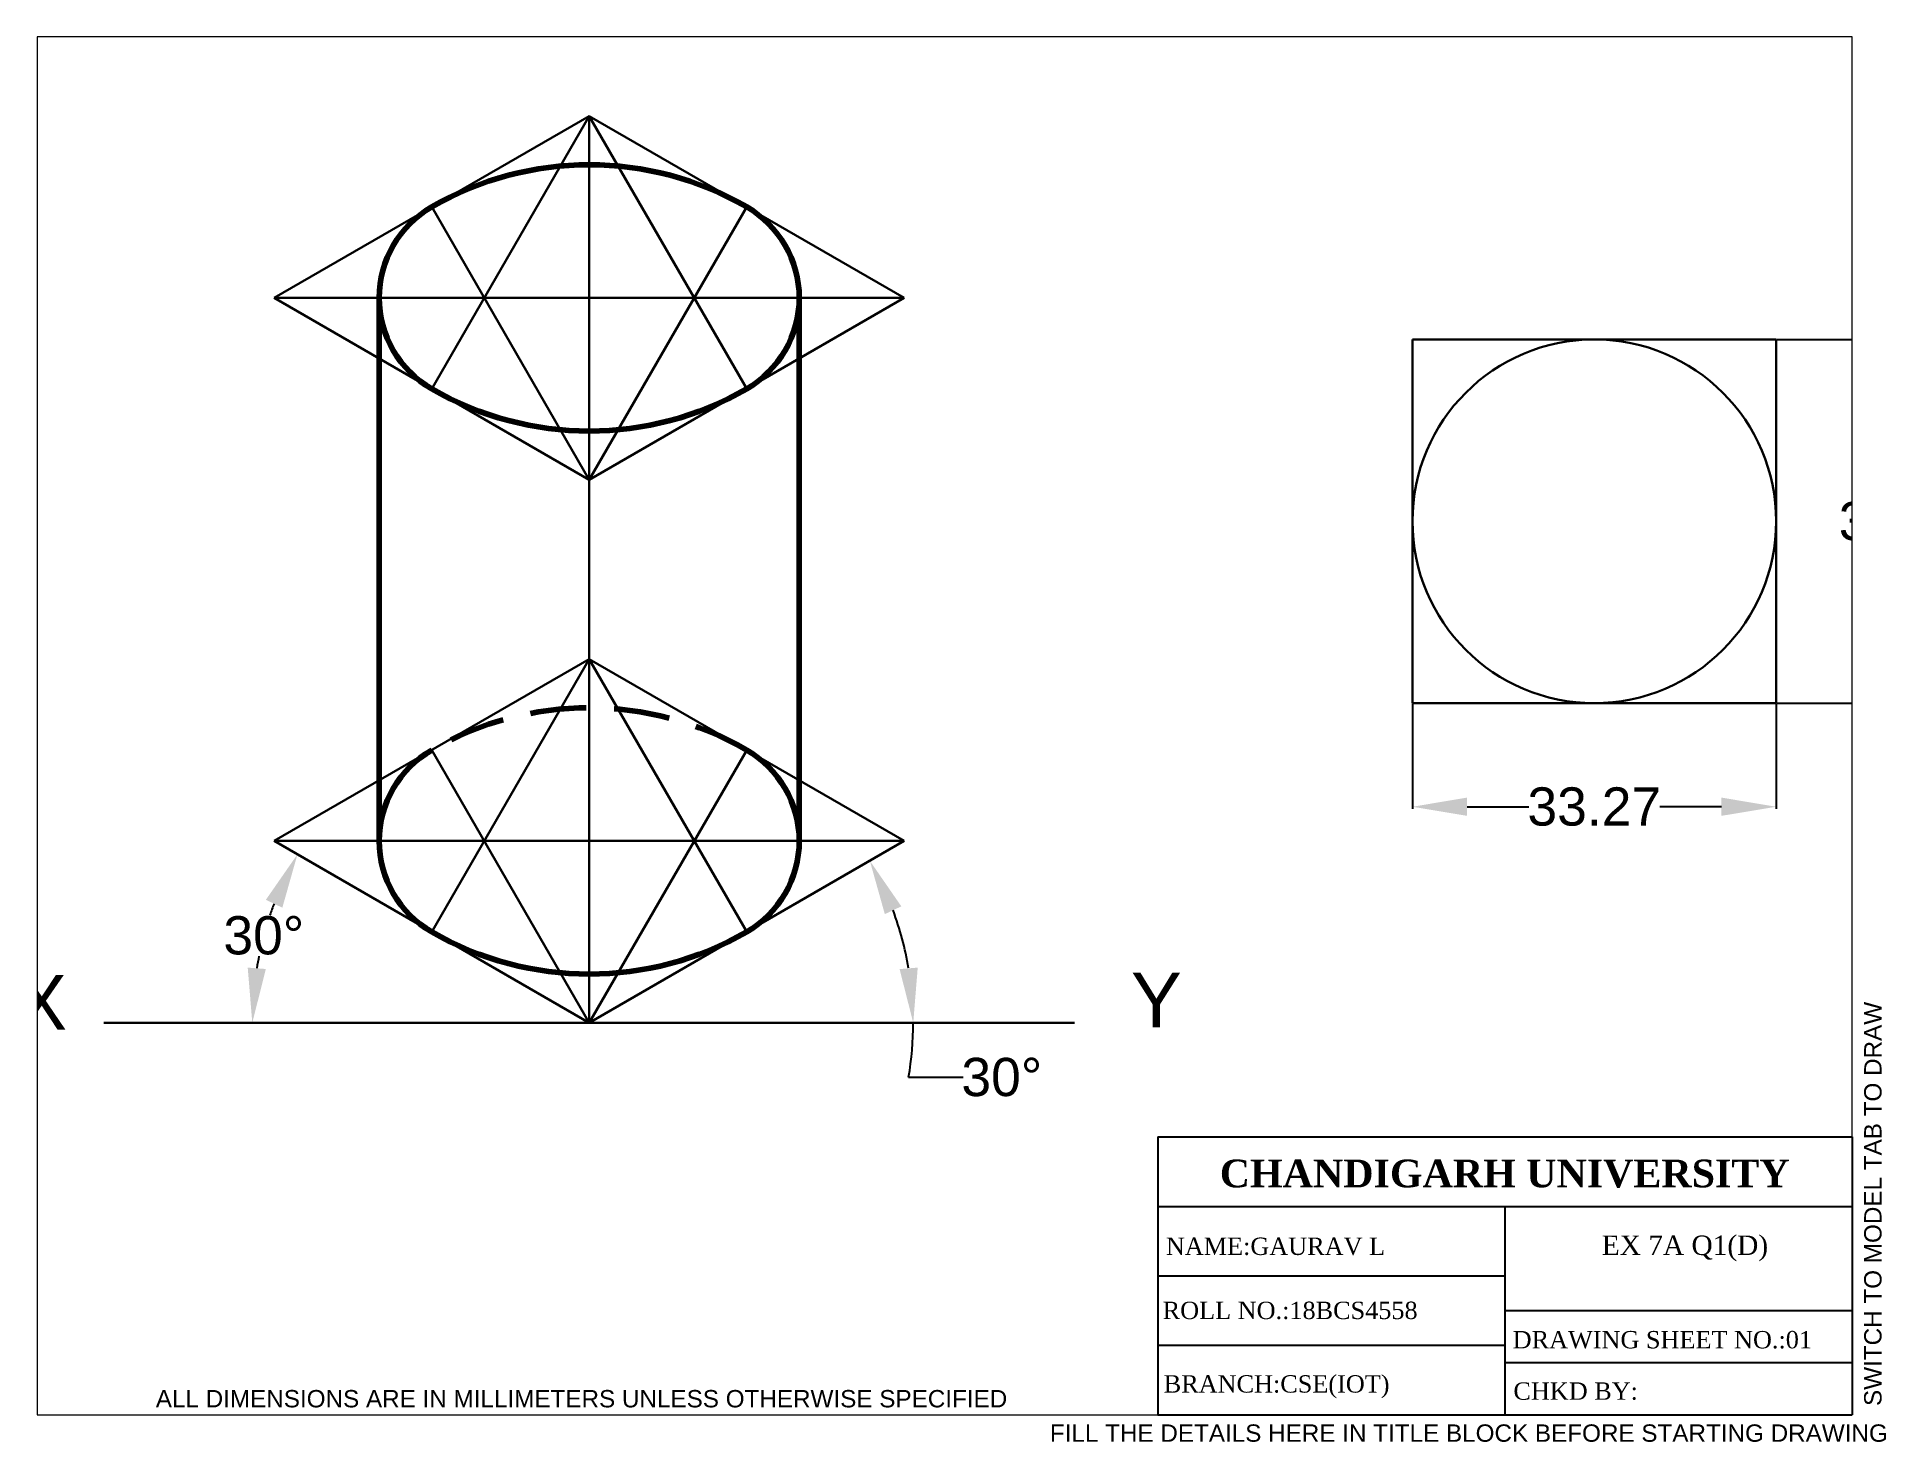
# Paper-space layout 'Layout1' of a CAD drawing. Header units: millimetres. Extents: x 0 to 266, y -4 to 198.
# The model-space entities are those that its viewports show. They can reach past a viewport. Long polylines and large blocks are cut down to what shows.
import ezdxf

# ---------------------------------------------------------------- set-up
doc = ezdxf.new("R2010")
doc.units = ezdxf.units.MM
doc.linetypes.add('ACAD_ISO08W100', pattern=[36, 24, -3, 6, -3])
doc.linetypes.add('DASHED', pattern=[19.05, 12.7, -6.35])
doc.layers.add('Comments', color=10, linetype='Continuous', lineweight=13, plot=False)
doc.layers.add('thick continuous', color=7, linetype='Continuous', lineweight=30)
doc.styles.get("Standard").update_dxf_attribs({"font": 'arial.ttf'})
doc.dimstyles.get("Standard").update_dxf_attribs({"dimtxt": 3.5, "dimasz": 5, "dimexe": 0.18, "dimexo": 0.0625, "dimgap": 0.09, "dimtad": 0, "dimtih": 1, "dimtoh": 1, "dimdec": 1, "dimzin": 0, "dimdsep": 46, "dimtxsty": 'Standard', "dimcen": 0.09, "dimadec": 0, "dimazin": 0, "dimtfac": 1, "dimtdec": 1, "dimtofl": 0, "dimtmove": 0, "dimatfit": 3, "dimfxl": 1, "dimtolj": 1, "dimtzin": 0, "dimarcsym": 0})

# ---------------------------------------------------------------- blocks, each defined once
blk = doc.blocks.new('*D35')
at = {"layer": 'Defpoints', "color": 0, "transparency": 16777216}
for p in [(235.77, 240.61), (235.77, 207.34), (247.62, 207.34)]:
    blk.add_point(p, dxfattribs=at)
at = {"layer": 'thick continuous', "color": 0, "lineweight": -2, "transparency": 16777216}
for p, q in [((235.84, 240.61), (247.8, 240.61)), ((247.62, 235.61), (247.62, 225.85)), ((247.62, 212.34), (247.62, 222.09)), ((235.84, 207.34), (247.8, 207.34))]:
    blk.add_line(p, q, dxfattribs=at)
at = {"layer": 'thick continuous', "color": 0, "transparency": 16777216}
for points in [[(246.79, 235.61), (248.46, 235.61), (247.62, 240.61)], [(246.79, 212.34), (248.46, 212.34), (247.62, 207.34)]]:
    blk.add_solid(points, dxfattribs=at)
at = {"layer": 'thick continuous', "color": 0, "transparency": 16777216, "insert": (247.62, 223.97), "char_height": 3.5, "attachment_point": 5}
blk.add_mtext('\\A1;33.27', dxfattribs=at)
blk = doc.blocks.new('*D36')
at = {"layer": 'Defpoints', "color": 0, "transparency": 16777216}
for p in [(202.5, 207.34), (235.77, 207.34), (235.77, 197.86)]:
    blk.add_point(p, dxfattribs=at)
at = {"layer": 'thick continuous', "color": 0, "lineweight": -2, "transparency": 16777216}
for p, q in [((202.5, 207.27), (202.5, 197.68)), ((235.77, 207.27), (235.77, 197.68)), ((207.5, 197.86), (213.14, 197.86)), ((230.77, 197.86), (225.13, 197.86))]:
    blk.add_line(p, q, dxfattribs=at)
at = {"layer": 'thick continuous', "color": 0, "transparency": 16777216}
for points in [[(207.5, 198.7), (207.5, 197.03), (202.5, 197.86)], [(230.77, 198.7), (230.77, 197.03), (235.77, 197.86)]]:
    blk.add_solid(points, dxfattribs=at)
at = {"layer": 'thick continuous', "color": 0, "transparency": 16777216, "insert": (219.14, 197.86), "char_height": 3.5, "attachment_point": 5}
blk.add_mtext('\\A1;33.27', dxfattribs=at)
blk = doc.blocks.new('*D37')
at = {"layer": 'Defpoints', "color": 0, "transparency": 16777216}
for p in [(156.01, 194.73), (155.05, 188.24), (82.8, 178.1), (127.2, 178.1), (171.6, 178.1)]:
    blk.add_point(p, dxfattribs=at)
at = {"layer": 'thick continuous', "color": 0, "lineweight": -2, "transparency": 16777216}
blk.add_line((156.42, 173.12), (161.42, 173.12), dxfattribs=at)
for start, end in [(9.6768, 20.3232), (350.3232, 0)]:
    blk.add_arc((127.2, 178.1), 29.64, start, end, dxfattribs=at)
at = {"layer": 'thick continuous', "color": 0, "transparency": 16777216}
for points in [[(154.24, 188.04), (155.75, 188.75), (152.87, 192.92)], [(157.25, 183.15), (155.59, 183.01), (156.84, 178.1)]]:
    blk.add_solid(points, dxfattribs=at)
at = {"layer": 'thick continuous', "color": 0, "transparency": 16777216, "insert": (164.94, 173.12), "char_height": 3.5, "attachment_point": 5}
blk.add_mtext('\\A1;30°', dxfattribs=at)
blk = doc.blocks.new('*D38')
at = {"layer": 'Defpoints', "color": 0, "transparency": 16777216}
for p in [(98.39, 194.73), (98.24, 188.64), (82.8, 178.1), (127.2, 178.1), (171.6, 178.1)]:
    blk.add_point(p, dxfattribs=at)
at = {"layer": 'thick continuous', "color": 0, "lineweight": -2, "transparency": 16777216}
for start, end in [(159.3059, 161.3514), (168.5873, 170.6941)]:
    blk.add_arc((127.2, 178.1), 30.82, start, end, dxfattribs=at)
at = {"layer": 'thick continuous', "color": 0, "transparency": 16777216}
for points in [[(97.62, 189.35), (99.13, 188.63), (100.51, 193.51)], [(97.62, 183.02), (95.96, 183.15), (96.38, 178.1)]]:
    blk.add_solid(points, dxfattribs=at)
at = {"layer": 'thick continuous', "color": 0, "transparency": 16777216, "insert": (97.43, 186.08), "char_height": 3.5, "attachment_point": 5}
blk.add_mtext('\\A1;30°', dxfattribs=at)

msp = doc.modelspace()

# ---------------------------------------------------------------- linework, layer by layer
at = {"layer": 'thick continuous'}
for p, q in [((98.39, 244.404), (127.202, 261.039)), ((127.202, 261.039), (112.796, 236.087)), ((127.202, 261.039), (156.015, 244.404)), ((127.202, 261.039), (127.202, 227.769)), ((127.202, 261.039), (141.609, 236.087)), ((112.796, 252.722), (127.202, 227.769)), ((127.202, 227.769), (141.609, 252.722)), ((127.202, 227.769), (98.39, 244.404)), ((98.39, 244.404), (156.015, 244.404)), ((127.202, 194.734), (127.202, 244.404)), ((127.202, 227.769), (156.015, 244.404)), ((219.139, 240.606), (202.504, 240.606)), ((202.504, 240.606), (235.774, 240.606)), ((202.504, 223.971), (202.504, 240.606)), ((202.504, 240.606), (202.504, 207.336)), ((235.774, 223.971), (235.774, 240.606)), ((235.774, 240.606), (235.774, 207.336)), ((98.39, 194.734), (127.202, 211.369)), ((127.202, 211.369), (112.796, 186.417)), ((127.202, 211.369), (156.015, 194.734)), ((127.202, 211.369), (127.202, 178.099)), ((127.202, 211.369), (141.609, 186.417)), ((219.139, 207.336), (202.504, 207.336)), ((202.504, 207.336), (235.774, 207.336)), ((112.796, 203.052), (127.202, 178.099)), ((127.202, 178.099), (141.609, 203.052)), ((127.202, 178.099), (98.39, 194.734)), ((98.39, 194.734), (156.015, 194.734)), ((127.202, 178.099), (156.015, 194.734)), ((82.804, 178.099), (171.601, 178.099))]:
    msp.add_line(p, q, dxfattribs=at)
at = {"layer": 'thick continuous', "lineweight": 90}
for p, q in [((107.994, 244.404), (107.994, 194.734)), ((146.411, 244.404), (146.411, 194.734))]:
    msp.add_line(p, q, dxfattribs=at)
at = {"layer": 'thick continuous'}
msp.add_circle((219.139, 223.971), 16.635, dxfattribs=at)
at = {"layer": 'thick continuous', "lineweight": 90}
for centre, radius, start, end in [((127.202, 227.769), 28.813, 60, 120), ((117.598, 244.404), 9.604, 120, 240), ((136.807, 244.404), 9.604, 300, 60), ((127.202, 261.039), 28.813, 240, 300), ((117.598, 194.734), 9.604, 120, 240), ((136.807, 194.734), 9.604, 300, 60), ((127.202, 211.369), 28.813, 240, 300)]:
    msp.add_arc(centre, radius, start, end, dxfattribs=at)
at = {"layer": 'thick continuous', "linetype": 'DASHED', "lineweight": 90}
msp.add_arc((127.202, 178.099), 28.813, 60, 120, dxfattribs=at)

# ---------------------------------------------------------------- texts
at = {"layer": 'thick continuous'}
for s, p in [('Y', (176.751, 177.687)), ('X', (74.769, 177.482))]:
    msp.add_text(s, height=5, dxfattribs=at).set_placement(p)

# ---------------------------------------------------------------- dimensions: what is measured, and where the dimension line sits
dim = msp.add_linear_dim(base=(247.623, 207.336), p1=(235.774, 240.606), p2=(235.774, 207.336), angle=90, dimstyle='Standard', override={"dimdec": 2}, dxfattribs=at)
dim.commit()
dim.dimension.update_dxf_attribs({"geometry": '*D35', "text_midpoint": (247.623, 223.971)})
dim = msp.add_linear_dim(base=(235.774, 197.865), p1=(202.504, 207.336), p2=(235.774, 207.336), dimstyle='Standard', override={"dimdec": 2}, dxfattribs=at)
dim.commit()
dim.dimension.update_dxf_attribs({"geometry": '*D36', "text_midpoint": (219.139, 197.865)})
for base, line2, picture, middle in [((155.055, 188.237), ((127.202, 178.099), (156.015, 194.734)), '*D37', (164.943, 173.117)), ((98.243, 188.64), ((127.202, 178.099), (98.39, 194.734)), '*D38', (97.434, 186.076))]:
    dim = msp.add_angular_dim_2l(base=base, line1=((82.804, 178.099), (171.601, 178.099)), line2=line2, dimstyle='Standard', dxfattribs=at)
    dim.commit()
    dim.dimension.update_dxf_attribs({"geometry": picture, "text_midpoint": middle})

psp = doc.layouts.get("Layout1")

# ---------------------------------------------------------------- linework, layer by layer
for p, q in [((161.41, 40), (261.41, 40)), ((161.41, 40), (161.41, 0)), ((261.41, 40), (261.41, 0)), ((161.41, 30), (261.41, 30)), ((161.41, 30), (194.27, 30)), ((211.41, 30), (211.41, 0)), ((161.41, 20), (211.41, 20)), ((211.41, 15), (261.41, 15)), ((161.41, 10), (211.41, 10)), ((211.41, 7.5), (261.41, 7.5)), ((161.41, 0), (261.41, 0))]:
    psp.add_line(p, q)

# ---------------------------------------------------------------- texts
at = {"attachment_point": 1}
for s, width, insert, char_height in [('\\pxqc;{\\fTimes New Roman|b1|i0|c0|p18;CHANDIGARH UNIVERSITY}', 80.8177, (170.98, 36.75), 4), ('\\pxqc;{\\fTimes New Roman|b0|i0|c0|p18;EX 7A Q1(D)}', 46.4985, (214.1, 25.81), 2.8)]:
    psp.add_mtext_dynamic_manual_height_columns(s, width=width, gutter_width=40, heights=[0], dxfattribs=dict(at, insert=insert, char_height=char_height))
at = {"linetype": 'ACAD_ISO08W100', "lineweight": 100, "char_height": 2.5, "attachment_point": 1}
for s, width, insert in [('{\\fTimes New Roman|b0|i0|c0|p18;NAME:GAURAV L}', 45.3199, (162.59, 25.51)), ('{\\fTimes New Roman|b0|i0|c0|p18;ROLL NO.:18BCS4558}', 45.3199, (162.13, 16.28)), ('{\\fTimes New Roman|b0|i0|c0|p18;DRAWING SHEET NO.:01}', 45.3199, (212.54, 12.06)), ('{\\fTimes New Roman|b0|i0|c0|p18;BRANCH:CSE(IOT)}', 45.3199, (162.28, 5.69)), ('{\\fTimes New Roman|b0|i0|c0|p18;CHKD BY: }', 47.9779, (212.64, 4.66))]:
    psp.add_mtext_dynamic_manual_height_columns(s, width=width, gutter_width=25, heights=[0], dxfattribs=dict(at, insert=insert))
at = {"layer": 'Comments'}
psp.add_text('SWITCH TO MODEL TAB TO DRAW', height=2.5, rotation=90, dxfattribs=at).set_placement((265.66, 1.26))
psp.add_text('FILL THE DETAILS HERE IN TITLE BLOCK BEFORE STARTING DRAWING', height=2.5, dxfattribs=at).set_placement((145.88, -3.89))
at = {"layer": 'thick continuous'}
psp.add_text('ALL DIMENSIONS ARE IN MILLIMETERS UNLESS OTHERWISE SPECIFIED', height=2.5, dxfattribs=at).set_placement((17.11, 1.06))

# ---------------------------------------------------------------- viewports
psp.add_viewport(center=(130.71, 99.21), size=(261.41, 198.4125), view_center_point=(159.702, 205.262), view_height=126.01829, dxfattribs=at)

doc.saveas('drawing.dxf')
